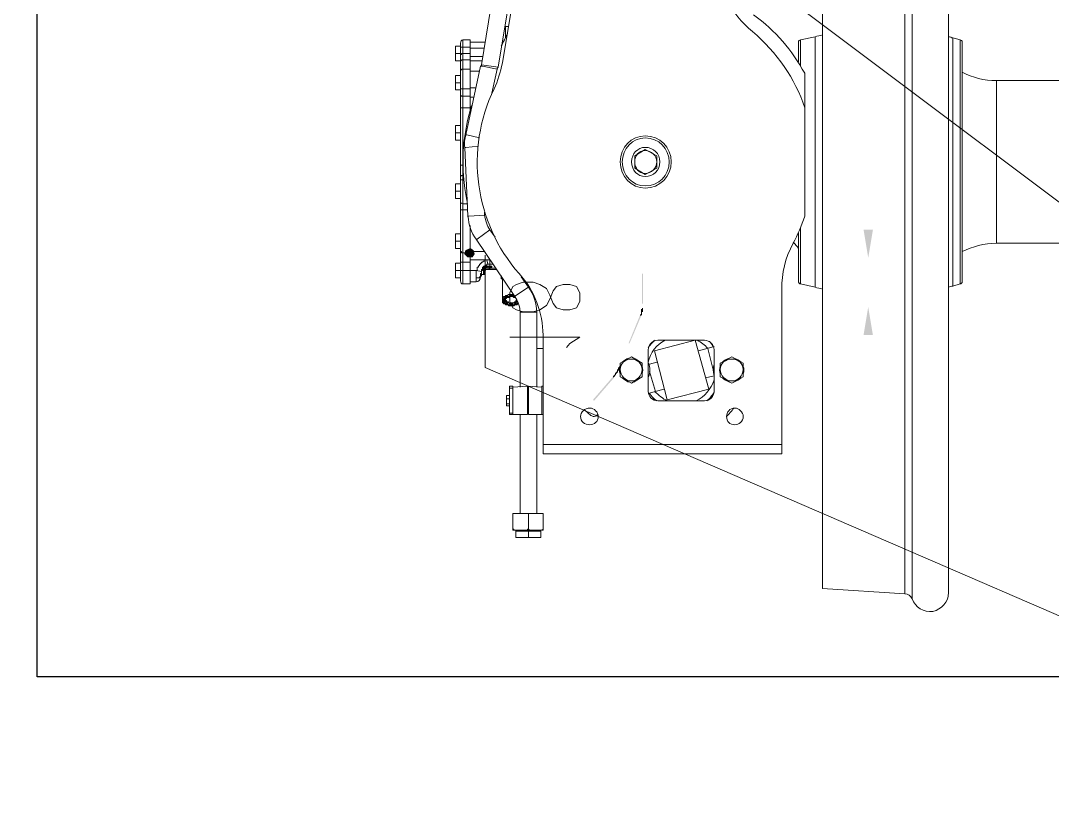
# Model space of a CAD drawing. Header units: millimetres. Extents: x 25083 to 52777, y 24772 to 45779.
# Drawn here: x 48862.1 to 49229.5, y 35809.7 to 36091.2 of the extents above; entities that cross this region are included whole.
import ezdxf

# ---------------------------------------------------------------- set-up
doc = ezdxf.new("R2010")
doc.units = ezdxf.units.MM
doc.layers.add('小车', color=7, linetype='Continuous')
doc.styles.get("Standard").update_dxf_attribs({"font": ''})
doc.styles.get('Standard').set_extended_font_data('SimSun')
doc.dimstyles.new('15', dxfattribs={"dimtxt": 15, "dimasz": 10, "dimexe": 2, "dimexo": 1, "dimgap": 1, "dimtad": 1, "dimdsep": 46, "dimtxsty": 'Standard', "dimcen": 2.5, "dimadec": 0, "dimazin": 0, "dimtfac": 1, "dimtmove": 2, "dimatfit": 3, "dimfxl": 1, "dimtolj": 1, "dimarcsym": 0})

# ---------------------------------------------------------------- blocks, each defined once
blk = doc.blocks.new('zw$D2F4')
h = blk.add_hatch(color=7)
h.dxf.hatch_style = 2
h.paths.add_polyline_path([(132.2, 129.6), (130.72, 128.86), (130.35, 127.75), (131.46, 126.63), (132.95, 126.63), (133.69, 127.75), (133.32, 128.86)])
h = blk.add_hatch(color=7)
h.dxf.hatch_style = 2
h.paths.add_polyline_path([(193.48, 120.69), (193.48, 109.92), (193.85, 109.92), (193.85, 120.69)])
h = blk.add_hatch(color=7)
h.dxf.hatch_style = 2
h.paths.add_polyline_path([(193.48, 108.44), (193.48, 108.07), (193.11, 108.07), (193.11, 107.69), (193.11, 106.21), (192.74, 106.21), (192.74, 105.84), (193.11, 105.47), (193.11, 105.84), (193.48, 105.84), (193.48, 106.95), (193.85, 106.95), (193.85, 108.44)])
h = blk.add_hatch(color=7)
h.dxf.hatch_style = 2
h.paths.add_polyline_path([(192.74, 105.84), (188.65, 95.81), (189.02, 95.81), (193.11, 105.47)])
h = blk.add_hatch(color=7)
h.dxf.hatch_style = 2
h.paths.add_polyline_path([(185.31, 87.64), (185.31, 87.27), (184.94, 87.27), (184.94, 86.53), (184.57, 86.53), (184.57, 85.78), (184.19, 85.78), (184.19, 85.41), (183.82, 85.41), (183.82, 84.67), (183.45, 84.67), (183.45, 84.3), (183.08, 84.3), (183.08, 83.93), (183.45, 83.56), (183.45, 83.93), (183.82, 83.93), (183.82, 84.3), (184.19, 84.67), (184.19, 85.04), (184.57, 85.04), (184.57, 85.41), (184.94, 85.41), (184.94, 86.16), (185.31, 86.16), (185.31, 86.9), (185.68, 86.9), (185.68, 87.64)])
h = blk.add_hatch(color=7)
h.dxf.hatch_style = 2
h.paths.add_polyline_path([(183.08, 83.93), (176.02, 75.76), (176.4, 75.39), (183.45, 83.56)])
at = {"color": 7, "lineweight": 5}
for points in [[(302.66, 313.8), (302.66, 7.06)], [(257.72, 8.54), (257.72, 312.31)], [(287.06, 6.68), (287.06, 282.6)], [(289.66, 4.83), (289.66, 282.6)], [(154.49, 260.32), (143.72, 195.71)], [(139.63, 215.39), (136.29, 194.96)], [(145.57, 214.27), (142.23, 194.22)], [(145.94, 208.7), (144.83, 208.7)], [(144.83, 204.62), (144.83, 208.7)], [(145.2, 208.7), (144.83, 208.7), (144.83, 206.85)], [(144.83, 206.85), (144.83, 204.99)], [(128.86, 146.32), (128.86, 202.76)], [(132.2, 203.88), (129.6, 203.88)], [(129.6, 145.57), (129.6, 203.88)], [(132.2, 177.88), (132.2, 203.88)], [(137.4, 203.13), (132.2, 203.13)], [(144.09, 203.13), (143.72, 203.13)], [(249.18, 203.13), (249.18, 196.08)], [(249.92, 203.88), (255.12, 204.99)], [(249.92, 194.59), (249.92, 203.88)], [(255.12, 115.86), (255.12, 204.99)], [(304.14, 204.62), (306.74, 203.88)], [(304.14, 116.24), (304.14, 204.62)], [(306.74, 116.98), (306.74, 203.88)], [(307.49, 203.13), (307.49, 117.72)], [(128.86, 201.65), (127, 201.65)], [(127, 196.45), (127, 201.65)], [(127, 200.53), (127, 201.65)], [(127, 199.05), (127, 200.53)], [(128.86, 199.05), (127, 199.05)], [(127, 197.56), (127, 199.05)], [(128.86, 200.91), (128.86, 201.28), (129.6, 201.28)], [(128.86, 198.68), (129.23, 198.68), (129.23, 199.05), (129.6, 199.05)], [(132.2, 201.28), (129.6, 201.28)], [(132.2, 199.05), (129.6, 199.05)], [(132.2, 200.91), (137.4, 200.91)], [(127, 196.45), (127, 197.56)], [(128.86, 196.45), (127, 196.45)], [(132.2, 196.82), (129.6, 196.82)], [(132.2, 197.93), (136.66, 197.93)], [(136.29, 196.45), (132.2, 196.45)], [(142.23, 194.22), (136.29, 194.96)], [(128.86, 191.25), (127, 191.25)], [(127, 186.05), (127, 191.25)], [(127, 190.14), (127, 191.25)], [(132.2, 193.48), (129.6, 193.48)], [(135.92, 194.59), (130.72, 170.08)], [(135.55, 192.74), (132.2, 192.74)], [(136.66, 194.59), (135.92, 194.59)], [(141.86, 193.48), (136.66, 194.59)], [(141.86, 193.48), (140, 184.94)], [(251.41, 191.99), (251.41, 141.12)], [(127, 188.65), (127, 190.14)], [(128.86, 188.65), (127, 188.65)], [(127, 187.54), (127, 188.65)], [(127, 186.05), (127, 187.54)], [(374.7, 189.39), (319.74, 189.39)], [(319.74, 131.46), (319.74, 189.39)], [(128.86, 186.05), (127, 186.05)], [(128.86, 186.79), (128.86, 186.42), (129.6, 186.42)], [(128.86, 184.19), (129.23, 183.82), (129.6, 183.82)], [(132.2, 186.42), (129.6, 186.42)], [(132.2, 183.82), (129.6, 183.82)], [(132.2, 186.79), (134.43, 186.79)], [(132.2, 183.45), (133.69, 183.45)], [(132.2, 180.11), (132.58, 180.11)], [(128.86, 179.37), (128.86, 179.74), (129.6, 179.74)], [(132.2, 179.74), (129.6, 179.74)], [(128.86, 173.42), (127, 173.42)], [(127, 168.23), (127, 173.42)], [(127, 171.94), (127, 173.42)], [(127, 170.83), (127, 171.94)], [(128.86, 170.83), (127, 170.83)], [(127, 169.34), (127, 170.83)], [(127, 168.23), (127, 169.34)], [(131.09, 170.08), (130.72, 170.08)], [(135.55, 168.97), (131.09, 170.08)], [(128.86, 168.23), (127, 168.23)], [(130.72, 165.63), (130.35, 165.63)], [(130.35, 165.63), (131.46, 141.12)], [(135.17, 166), (130.72, 165.63)], [(194.59, 164.88), (190.88, 162.66)], [(190.88, 162.66), (190.88, 158.2)], [(198.68, 162.66), (194.59, 164.88)], [(198.68, 158.2), (198.68, 162.66)], [(128.86, 159.31), (129.6, 159.31)], [(190.88, 158.2), (194.59, 155.97)], [(194.59, 155.97), (198.68, 158.2)], [(128.86, 154.86), (128.86, 155.23), (129.23, 155.6), (129.6, 155.6)], [(129.98, 155.6), (129.6, 155.6)], [(128.86, 152.63), (127, 152.63)], [(127, 147.43), (127, 152.63)], [(127, 151.51), (127, 152.63)], [(127, 150.03), (127, 151.51)], [(128.86, 153.37), (128.86, 154.11), (129.23, 154.11), (129.6, 154.11)], [(129.98, 154.11), (129.6, 154.11)], [(128.86, 150.03), (127, 150.03)], [(127, 148.91), (127, 150.03)], [(127, 147.43), (127, 148.91)], [(128.86, 147.43), (127, 147.43)], [(128.86, 118.09), (128.86, 146.32)], [(128.86, 143.72), (128.86, 143.34), (129.6, 143.34)], [(131.46, 145.57), (129.6, 145.57)], [(129.6, 116.98), (129.6, 145.57)], [(131.46, 143.34), (129.6, 143.34)], [(131.83, 141.12), (131.46, 141.12)], [(137.4, 141.49), (131.83, 141.12)], [(137.4, 142.6), (137.4, 141.49)], [(132.2, 116.98), (132.2, 137.77)], [(139.26, 136.29), (134.8, 132.95)], [(139.26, 136.29), (141.12, 133.69)], [(249.92, 116.98), (249.92, 137.03)], [(128.86, 134.8), (127, 134.8)], [(127, 129.6), (127, 134.8)], [(127, 133.32), (127, 134.8)], [(127, 132.2), (127, 133.32)], [(134.43, 132.95), (148.17, 112.52)], [(134.8, 132.95), (134.43, 132.95)], [(249.18, 135.17), (249.18, 118.09)], [(128.86, 132.2), (127, 132.2)], [(127, 130.72), (127, 132.2)], [(127, 129.6), (127, 130.72)], [(128.86, 129.6), (127, 129.6)], [(128.86, 128.86), (128.86, 128.49), (129.23, 128.49), (129.23, 128.12), (129.6, 128.12)], [(379.53, 131.46), (319.74, 131.46)], [(132.2, 128.12), (129.6, 128.12)], [(132.2, 128.49), (137.4, 128.49)], [(138.15, 125.52), (132.2, 125.52)], [(138.15, 125.52), (137.77, 125.52), (137.4, 125.15), (137.03, 125.15), (136.66, 124.78), (136.29, 124.78), (136.29, 124.41), (135.92, 124.41), (135.92, 124.03), (135.55, 124.03), (135.55, 123.66), (135.17, 123.29), (135.17, 122.92), (134.8, 122.92), (134.8, 121.81), (134.43, 121.81)], [(138.52, 124.03), (138.15, 125.52)], [(139.26, 125.52), (139.26, 124.03)], [(128.86, 124.41), (127, 124.41)], [(127, 119.21), (127, 124.41)], [(127, 123.29), (127, 124.41)], [(127, 121.81), (127, 123.29)], [(128.86, 121.81), (127, 121.81)], [(127, 120.32), (127, 121.81)], [(128.86, 124.78), (129.6, 124.78)], [(128.86, 121.81), (129.6, 121.81)], [(132.2, 124.78), (129.6, 124.78)], [(134.43, 121.81), (129.6, 121.81)], [(136.29, 121.43), (134.43, 121.81)], [(134.43, 121.81), (134.43, 119.21)], [(136.29, 121.43), (136.29, 120.69), (135.92, 120.69), (135.92, 120.32)], [(138.52, 124.03), (138.15, 124.03), (138.15, 123.66), (137.77, 123.66), (137.4, 123.29), (137.03, 123.29), (137.03, 122.92), (136.66, 122.92), (136.66, 122.55), (136.66, 122.18), (136.29, 122.18), (136.29, 121.43)], [(137.03, 120.32), (137.03, 122.55)], [(137.4, 122.92), (138.15, 122.92), (138.15, 123.29), (138.52, 123.29)], [(137.4, 120.32), (137.4, 122.92)], [(138.52, 122.55), (137.77, 122.55), (137.77, 122.18), (137.4, 122.18)], [(137.4, 121.81), (137.77, 121.81)], [(139.26, 122.55), (138.89, 122.55), (138.89, 122.18), (137.77, 122.18)], [(137.77, 121.81), (137.77, 122.18), (138.15, 122.18)], [(137.77, 122.18), (138.15, 122.18)], [(137.77, 122.18), (137.77, 121.81)], [(139.26, 124.03), (138.52, 124.03)], [(138.52, 123.29), (138.52, 122.55)], [(138.52, 123.29), (139.26, 123.29)], [(139.26, 122.92), (138.52, 122.92), (138.52, 122.55)], [(140.37, 124.03), (139.26, 124.03)], [(139.26, 123.29), (139.26, 124.03)], [(139.26, 123.29), (139.63, 123.29)], [(139.26, 122.92), (139.63, 122.92)], [(139.26, 122.18), (139.26, 122.92)], [(141.49, 122.55), (139.26, 122.55)], [(139.26, 122.18), (141.49, 122.18)], [(139.63, 123.29), (139.63, 122.92)], [(139.63, 123.29), (140, 123.29)], [(140, 123.29), (140, 122.92), (139.63, 122.92)], [(127, 119.21), (127, 120.32)], [(128.86, 119.21), (127, 119.21)], [(134.43, 117.72), (132.2, 117.72)], [(135.92, 120.32), (135.92, 119.58), (135.55, 119.58), (135.55, 119.21), (135.17, 119.21), (134.43, 119.21)], [(134.43, 119.21), (134.43, 117.72)], [(135.92, 120.32), (135.92, 119.58)], [(135.92, 119.58), (136.29, 119.95)], [(135.92, 119.58), (136.29, 119.95)], [(136.29, 119.95), (136.29, 120.32)], [(137.03, 120.32), (136.29, 120.32)], [(137.4, 120.32), (137.03, 120.32)], [(143.72, 118.83), (143.34, 118.83), (143.34, 119.95)], [(143.72, 111.41), (143.72, 119.21)], [(150.4, 119.58), (153, 115.86)], [(132.2, 116.98), (129.6, 116.98)], [(153, 115.86), (148.54, 112.89)], [(243.24, 56.45), (243.24, 115.12)], [(249.92, 116.98), (255.12, 115.86)], [(304.14, 116.24), (306.74, 116.98)], [(143.72, 111.41), (143.72, 112.15), (144.09, 112.15), (144.09, 112.52), (144.46, 112.52), (144.83, 112.52), (144.83, 112.89), (145.57, 112.89), (145.94, 113.26), (147.06, 113.26)], [(147.06, 109.18), (145.94, 109.18), (145.94, 109.55), (144.83, 109.55), (144.83, 109.92), (144.46, 109.92), (144.09, 109.92), (144.09, 110.29), (143.72, 110.29), (143.72, 111.41)], [(147.06, 112.89), (146.32, 112.89), (146.32, 112.52), (144.83, 112.52), (144.83, 112.15), (144.46, 112.15), (144.46, 111.78), (144.09, 111.78), (144.09, 110.29), (144.46, 110.29), (144.46, 109.92), (144.83, 109.92), (144.83, 109.55), (145.94, 109.55), (146.32, 109.18), (147.06, 109.18)], [(147.06, 109.55), (145.94, 109.55), (145.57, 109.92), (145.2, 109.92), (144.83, 110.29), (144.46, 110.29), (144.46, 111.41), (145.2, 112.15), (145.94, 112.15), (145.94, 112.52), (147.06, 112.52)], [(147.06, 112.52), (146.32, 112.52), (146.32, 112.15), (145.2, 112.15), (145.2, 111.78), (144.83, 111.78), (144.83, 111.41)], [(144.83, 111.41), (144.83, 111.04), (145.2, 111.04), (145.2, 110.66), (145.94, 110.66), (145.94, 110.29), (147.06, 110.29)], [(144.83, 111.41), (144.83, 110.66), (145.2, 110.66), (145.2, 110.29), (145.57, 110.29), (146.32, 110.29), (146.32, 109.92), (147.06, 109.92)], [(148.17, 112.52), (147.8, 112.52), (147.43, 112.89), (147.06, 112.89)], [(148.54, 112.15), (147.8, 112.15), (147.43, 112.52), (147.06, 112.52)], [(147.06, 112.52), (147.8, 112.52), (147.8, 112.15), (148.54, 112.15)], [(147.06, 110.29), (147.8, 110.29), (148.17, 110.66), (148.54, 110.66), (148.54, 111.04), (148.91, 111.04)], [(148.91, 111.04), (148.91, 110.66), (148.54, 110.66), (148.54, 110.29), (147.8, 110.29), (147.43, 110.29), (147.43, 109.92), (147.06, 109.92)], [(149.29, 110.66), (149.29, 110.29), (148.91, 110.29), (148.91, 109.92), (148.17, 109.92), (147.8, 109.55), (147.06, 109.55)], [(148.54, 112.89), (148.17, 112.52)], [(149.29, 109.92), (148.91, 109.55), (148.17, 109.55), (147.8, 109.18), (147.06, 109.18)], [(147.06, 109.18), (147.8, 109.18), (147.8, 109.55), (148.91, 109.55), (148.91, 109.92), (149.29, 109.92)], [(150.4, 106.95), (150.03, 106.95)], [(150.03, 106.95), (150.03, 80.21)], [(155.97, 106.95), (150.4, 106.95)], [(155.97, 106.95), (155.97, 80.21)], [(158.2, 56.45), (158.2, 98.78)], [(212.42, 96.92), (197.93, 93.21)], [(199.05, 96.92), (215.76, 96.92)], [(212.42, 96.92), (217.25, 79.47)], [(217.62, 96.55), (217.25, 96.55)], [(158.2, 93.95), (155.97, 93.95)], [(195.71, 78.73), (195.71, 93.58)], [(202.39, 75.76), (197.93, 93.21)], [(219.1, 94.7), (213.53, 93.21)], [(218.73, 86.9), (216.87, 93.95)], [(219.1, 93.58), (219.1, 78.73)], [(185.68, 88.75), (189.76, 90.98)], [(185.68, 83.93), (185.68, 88.75)], [(189.76, 90.98), (193.48, 88.75)], [(193.48, 88.75), (193.48, 83.93)], [(196.08, 88.38), (198.68, 89.13)], [(221.33, 88.75), (225.41, 90.98)], [(221.33, 83.93), (221.33, 88.75)], [(225.41, 90.98), (229.5, 88.75)], [(229.5, 88.75), (229.5, 83.93)], [(196.08, 85.78), (198.31, 78.73)], [(189.76, 81.7), (185.68, 83.93)], [(193.48, 83.93), (189.76, 81.7)], [(219.1, 84.3), (216.13, 83.56)], [(225.41, 81.7), (221.33, 83.93)], [(229.5, 83.93), (225.41, 81.7)], [(146.32, 77.24), (145.2, 77.24)], [(145.2, 73.9), (145.2, 77.24)], [(145.2, 77.24), (145.2, 76.5)], [(147.43, 80.58), (146.32, 80.58)], [(146.32, 70.56), (146.32, 80.58)], [(147.43, 79.84), (146.32, 79.84)], [(146.32, 73.53), (146.32, 77.24)], [(147.43, 80.21), (152.63, 80.58)], [(147.43, 70.56), (147.43, 80.58)], [(147.43, 79.84), (147.43, 80.21)], [(152.63, 70.56), (152.63, 80.58)], [(157.83, 80.21), (153, 80.58)], [(153, 80.58), (153, 70.56)], [(157.83, 80.58), (158.2, 80.58)], [(157.83, 80.58), (157.83, 70.56)], [(201.28, 79.47), (195.71, 77.99)], [(217.25, 79.47), (202.39, 75.76)], [(145.2, 76.5), (145.2, 76.13)], [(146.32, 76.13), (145.2, 76.13)], [(145.2, 76.13), (145.2, 75.01)], [(145.2, 75.01), (145.2, 74.27)], [(146.32, 74.27), (145.2, 74.27)], [(145.2, 74.27), (145.2, 73.9)], [(145.2, 73.9), (145.2, 73.53)], [(145.2, 73.9), (145.2, 73.53)], [(146.32, 73.53), (145.2, 73.53)], [(152.63, 76.5), (153, 76.5)], [(152.63, 74.27), (153, 74.27)], [(197.19, 76.13), (197.56, 76.13)], [(215.76, 75.39), (199.05, 75.39)], [(147.43, 70.93), (146.32, 70.93)], [(147.43, 70.56), (146.32, 70.56)], [(147.43, 70.56), (147.43, 70.93)], [(147.43, 70.56), (152.63, 70.56)], [(150.03, 70.56), (150.03, 35.28)], [(157.83, 70.56), (153, 70.56)], [(155.97, 70.56), (155.97, 35.28)], [(157.83, 70.56), (158.2, 70.56)], [(173.05, 72.04), (175.28, 70.19)], [(243.24, 59.79), (158.2, 59.79)], [(243.24, 56.45), (158.2, 56.45)], [(150.03, 35.28), (147.43, 35.28)], [(147.43, 29.34), (147.43, 35.28)], [(150.4, 35.28), (147.43, 35.28)], [(155.6, 35.28), (150.03, 35.28)], [(153, 35.28), (150.4, 35.28)], [(153, 29.71), (153, 35.28)], [(155.6, 35.28), (153, 35.28)], [(155.6, 35.28), (158.2, 35.28)], [(158.2, 35.28), (155.6, 35.28)], [(158.2, 35.28), (158.2, 29.34)], [(150.4, 29.34), (147.8, 29.34), (147.8, 29.71), (147.43, 29.71)], [(153, 29.71), (152.63, 29.71), (152.63, 29.34), (150.4, 29.34)], [(155.6, 29.34), (153.37, 29.34), (153, 29.71)], [(158.2, 29.71), (157.83, 29.34), (155.6, 29.34)], [(148.54, 29.34), (147.43, 29.34)], [(150.4, 29.34), (148.54, 29.34)], [(148.54, 29.34), (148.54, 28.97)], [(150.77, 28.97), (148.54, 28.97)], [(148.54, 26.74), (148.54, 28.97)], [(150.77, 28.97), (148.54, 28.97)], [(150.77, 26.74), (148.54, 26.74)], [(150.77, 26.74), (148.54, 26.74)], [(155.6, 29.34), (150.4, 29.34)], [(150.77, 28.97), (155.23, 28.97)], [(153, 28.97), (150.77, 28.97)], [(155.23, 26.74), (150.77, 26.74)], [(153, 26.74), (150.77, 26.74)], [(153, 26.74), (153, 28.97)], [(155.23, 28.97), (153, 28.97)], [(155.23, 26.74), (153, 26.74)], [(155.23, 28.97), (157.46, 28.97)], [(157.46, 28.97), (155.23, 28.97)], [(155.23, 26.74), (157.46, 26.74)], [(157.46, 26.74), (155.23, 26.74)], [(155.6, 29.34), (157.08, 29.34)], [(157.08, 29.34), (158.2, 29.34)], [(157.08, 29.34), (157.08, 28.97)], [(157.46, 26.74), (157.46, 28.97)], [(157.46, 26.74), (157.46, 28.97)], [(157.46, 27.11), (157.46, 28.59)], [(157.46, 28.59), (157.46, 28.22)], [(157.46, 28.59), (157.46, 27.11)], [(157.46, 28.22), (157.46, 28.59)], [(157.46, 28.22), (157.46, 28.59)], [(157.46, 28.22), (157.46, 27.85)], [(157.46, 28.22), (157.46, 27.48)], [(157.46, 28.22), (157.46, 27.48)], [(157.46, 27.85), (157.46, 27.48)], [(157.46, 27.48), (157.46, 27.11)], [(157.46, 27.11), (157.46, 27.48)], [(157.46, 27.11), (157.46, 27.48)], [(157.46, 27.48), (157.46, 27.11)], [(257.72, 8.54), (287.06, 6.68)]]:
    blk.add_lwpolyline(points, dxfattribs=at)
at = {"color": 7, "lineweight": 0}
blk.add_lwpolyline([(132.2, 129.6), (130.72, 128.86), (130.35, 127.75), (131.46, 126.63), (132.95, 126.63), (133.69, 127.75), (133.32, 128.86)], close=True, dxfattribs=at)
for points in [[(137.4, 122.92), (136.66, 122.18), (136.66, 121.81), (136.29, 121.81), (136.29, 120.32)], [(138.52, 123.29), (137.77, 123.29), (137.77, 122.92), (137.4, 122.92)], [(137.4, 122.18), (137.77, 122.18), (137.77, 122.55), (138.52, 122.55)]]:
    blk.add_lwpolyline(points, dxfattribs=at)
at = {"color": 7, "lineweight": 5}
for points in [[(220.59, 232.47), (220.59, 222.44), (225.04, 213.16), (232.84, 206.85)], [(251.41, 191.99), (246.95, 200.16), (241.01, 207.22), (233.21, 212.79)], [(143.34, 201.65), (144.09, 203.13), (144.83, 204.62), (145.57, 206.1)], [(251.41, 179.74), (248.07, 190.14), (241.38, 199.42), (232.84, 206.85)], [(129.6, 203.88), (129.23, 203.88), (128.86, 203.5), (128.86, 202.76)], [(249.92, 203.88), (249.55, 203.88), (249.18, 203.5), (249.18, 203.13)], [(255.12, 204.99), (255.87, 205.36), (256.98, 205.36), (257.72, 205.73)], [(302.66, 204.99), (303.03, 204.99), (303.77, 204.62), (304.14, 204.62)], [(307.49, 203.13), (307.49, 203.5), (307.11, 203.88), (306.74, 203.88)], [(129.6, 196.82), (129.23, 196.82), (128.86, 196.45), (128.86, 196.08)], [(135.92, 194.59), (136.29, 194.59), (136.29, 194.96), (136.29, 194.96)], [(140.75, 186.42), (142.23, 189.39), (142.97, 192.36), (143.72, 195.71)], [(129.6, 193.48), (129.23, 193.48), (128.86, 193.11), (128.86, 192.74)], [(141.86, 193.48), (141.86, 193.48), (141.86, 193.85), (142.23, 194.22)], [(307.49, 192.36), (311.2, 190.51), (315.28, 189.39), (319.74, 189.39)], [(140.75, 186.42), (130.35, 164.88), (133.69, 138.89), (149.66, 120.69)], [(132.95, 180.85), (129.23, 169.71), (128.86, 158.2), (131.09, 146.69)], [(130.72, 170.08), (130.35, 168.6), (129.98, 167.11), (130.35, 165.63)], [(128.86, 146.32), (128.86, 145.94), (129.23, 145.57), (129.6, 145.57)], [(128.86, 146.32), (128.86, 145.94), (129.23, 145.57), (129.6, 145.57)], [(131.46, 141.12), (131.83, 138.15), (132.58, 135.17), (134.43, 132.95)], [(137.4, 141.49), (137.77, 139.63), (138.15, 137.77), (139.26, 136.29)], [(247.33, 131.46), (248.81, 134.43), (250.3, 137.77), (251.41, 141.12)], [(247.33, 131.46), (244.35, 126.26), (243.24, 120.69), (243.24, 115.12)], [(249.18, 129.6), (248.81, 130.35), (248.07, 131.09), (247.33, 131.83)], [(319.74, 131.46), (315.28, 131.46), (311.2, 130.35), (307.49, 128.49)], [(139.26, 125.52), (138.89, 125.52), (138.52, 125.52), (138.15, 125.52)], [(137.77, 121.81), (137.77, 121.81), (137.4, 121.81), (137.4, 121.81)], [(137.4, 121.81), (137.4, 121.81), (137.4, 121.81), (137.4, 121.81)], [(137.77, 122.18), (137.77, 121.81), (137.77, 121.81), (137.77, 121.81)], [(139.26, 122.18), (138.89, 122.18), (138.52, 122.18), (138.15, 122.18)], [(138.52, 123.29), (138.52, 123.29), (138.52, 123.29), (138.52, 123.29)], [(138.52, 122.55), (138.52, 122.55), (138.52, 122.55), (138.52, 122.55)], [(128.86, 118.09), (128.86, 117.35), (129.23, 116.98), (129.6, 116.98)], [(134.43, 117.72), (135.17, 117.72), (135.92, 118.46), (135.92, 119.58)], [(135.92, 120.32), (135.92, 120.32), (135.92, 120.32), (135.92, 120.32)], [(136.29, 120.32), (136.29, 119.95), (136.29, 119.95), (136.29, 119.95)], [(143.72, 119.21), (143.72, 119.21), (143.72, 119.21), (143.72, 119.21)], [(158.2, 98.78), (158.2, 106.58), (155.23, 114.75), (149.66, 120.69)], [(249.18, 118.09), (249.18, 117.35), (249.55, 116.98), (249.92, 116.98)], [(306.74, 116.98), (307.11, 116.98), (307.49, 117.35), (307.49, 117.72)], [(155.97, 106.95), (155.97, 109.92), (154.86, 113.26), (153, 115.86)], [(257.72, 115.12), (256.98, 115.49), (255.87, 115.49), (255.12, 115.86)], [(304.14, 116.24), (303.77, 116.24), (303.03, 115.86), (302.66, 115.86)], [(144.83, 111.41), (144.83, 111.41), (144.83, 111.41), (144.83, 111.41)], [(144.83, 111.41), (144.83, 111.41), (144.83, 111.41), (144.83, 111.41)], [(147.8, 113.26), (147.43, 113.26), (147.06, 113.26), (147.06, 113.26)], [(150.03, 106.95), (150.03, 108.81), (149.29, 111.04), (148.17, 112.52)], [(148.17, 112.52), (148.17, 112.52), (148.17, 112.52), (148.17, 112.52)], [(197.93, 96.92), (197.19, 96.18), (196.45, 95.44), (195.71, 94.33)], [(201.65, 96.92), (198.68, 95.44), (196.45, 92.47), (195.71, 89.13)], [(199.05, 96.92), (197.19, 96.92), (195.71, 95.44), (195.71, 93.58)], [(216.87, 93.95), (215.76, 95.44), (214.65, 96.18), (213.16, 96.92)], [(219.1, 93.58), (219.1, 95.44), (217.62, 96.92), (215.76, 96.92)], [(218.73, 94.7), (218.36, 95.44), (217.99, 96.18), (217.25, 96.55)], [(188.65, 90.61), (187.91, 90.24), (187.16, 89.87), (186.42, 89.13)], [(192.74, 89.13), (191.99, 89.87), (191.25, 90.24), (190.51, 90.61)], [(195.71, 83.93), (196.45, 85.41), (196.45, 87.27), (195.71, 88.75)], [(219.1, 88.38), (218.73, 87.27), (218.73, 85.78), (219.1, 84.3)], [(224.67, 90.61), (223.56, 90.24), (222.82, 89.87), (222.07, 89.13)], [(228.76, 89.13), (228.01, 89.87), (227.27, 90.24), (226.16, 90.61)], [(185.68, 87.64), (185.31, 86.9), (185.31, 85.78), (185.68, 85.04)], [(193.48, 85.04), (193.85, 85.78), (193.85, 86.9), (193.48, 87.64)], [(221.33, 87.64), (220.96, 86.9), (220.96, 85.78), (221.33, 85.04)], [(229.5, 85.04), (229.87, 85.78), (229.87, 86.9), (229.5, 87.64)], [(186.42, 83.56), (187.16, 82.81), (187.91, 82.44), (188.65, 82.07)], [(190.51, 82.07), (191.25, 82.44), (191.99, 82.81), (192.74, 83.56)], [(212.79, 75.39), (215.76, 76.87), (217.99, 79.47), (219.1, 82.81)], [(222.07, 83.56), (222.82, 82.81), (223.56, 82.44), (224.67, 82.07)], [(226.16, 82.07), (227.27, 82.44), (228.01, 82.81), (228.76, 83.56)], [(195.71, 78.73), (195.71, 76.87), (197.19, 75.39), (199.05, 75.39)], [(196.08, 77.99), (196.82, 77.24), (197.56, 76.13), (198.68, 75.39)], [(197.93, 78.73), (199.42, 77.24), (200.91, 76.13), (202.39, 75.39)], [(215.76, 75.39), (217.62, 75.39), (219.1, 76.87), (219.1, 78.73)], [(216.5, 75.39), (217.62, 76.13), (218.36, 77.24), (219.1, 78.36)], [(175.28, 70.19), (175.65, 69.82), (176.02, 69.82), (176.4, 69.82)], [(176.4, 69.82), (177.14, 69.82), (177.51, 70.19), (177.51, 70.56)], [(223.56, 69.82), (224.3, 70.56), (225.41, 71.67), (226.16, 72.79)], [(157.46, 28.59), (157.46, 28.59), (157.46, 28.22), (157.46, 28.22)], [(157.46, 28.59), (157.46, 28.59), (157.46, 28.59), (157.46, 28.59)], [(157.46, 28.22), (157.46, 28.22), (157.46, 28.22), (157.46, 28.22)], [(157.46, 28.22), (157.46, 28.22), (157.46, 28.22), (157.46, 28.22)], [(157.46, 27.48), (157.46, 27.48), (157.46, 27.48), (157.46, 27.48)], [(157.46, 27.48), (157.46, 27.48), (157.46, 27.48), (157.46, 27.48)], [(157.46, 27.11), (157.46, 27.11), (157.46, 27.11), (157.46, 27.11)], [(157.46, 27.11), (157.46, 27.11), (157.46, 27.11), (157.46, 27.11)], [(289.66, 4.83), (289.29, 5.94), (288.17, 6.68), (287.06, 6.68)], [(289.66, 4.83), (290.77, 1.86), (293.74, 0), (297.09, 0.37)], [(297.09, 0.37), (300.06, 1.11), (302.66, 3.71), (302.66, 7.06)]]:
    blk.add_open_spline(points, degree=3, dxfattribs=at)
for points in [[(194.59, 169.71), (189.76, 169.71), (185.68, 165.63), (185.68, 160.43), (185.68, 155.23), (189.76, 151.14), (194.59, 151.14), (199.79, 151.14), (203.88, 155.23), (203.88, 160.43), (203.88, 165.63), (199.79, 169.71), (194.59, 169.71)], [(194.59, 168.97), (190.14, 168.97), (186.42, 165.25), (186.42, 160.43), (186.42, 155.6), (190.14, 151.89), (194.59, 151.89), (199.42, 151.89), (203.13, 155.6), (203.13, 160.43), (203.13, 165.25), (199.42, 168.97), (194.59, 168.97)], [(194.59, 165.63), (191.99, 165.63), (189.76, 163.4), (189.76, 160.43), (189.76, 157.46), (191.99, 155.23), (194.59, 155.23), (197.56, 155.23), (199.79, 157.46), (199.79, 160.43), (199.79, 163.4), (197.56, 165.63), (194.59, 165.63)], [(194.59, 164.51), (192.36, 164.51), (190.88, 162.66), (190.88, 160.43), (190.88, 158.2), (192.36, 156.34), (194.59, 156.34), (196.82, 156.34), (198.68, 158.2), (198.68, 160.43), (198.68, 162.66), (196.82, 164.51), (194.59, 164.51)], [(189.76, 90.24), (187.54, 90.24), (185.68, 88.75), (185.68, 86.53), (185.68, 84.3), (187.54, 82.44), (189.76, 82.44), (191.62, 82.44), (193.48, 84.3), (193.48, 86.53), (193.48, 88.75), (191.62, 90.24), (189.76, 90.24)], [(225.41, 90.24), (223.19, 90.24), (221.33, 88.75), (221.33, 86.53), (221.33, 84.3), (223.19, 82.44), (225.41, 82.44), (227.64, 82.44), (229.5, 84.3), (229.5, 86.53), (229.5, 88.75), (227.64, 90.24), (225.41, 90.24)], [(174.91, 72.79), (173.05, 72.79), (171.57, 71.3), (171.57, 69.82), (171.57, 67.96), (173.05, 66.84), (174.91, 66.84), (176.4, 66.84), (177.88, 67.96), (177.88, 69.82), (177.88, 71.3), (176.4, 72.79), (174.91, 72.79)], [(226.53, 72.79), (224.67, 72.79), (223.56, 71.3), (223.56, 69.82), (223.56, 67.96), (224.67, 66.84), (226.53, 66.84), (228.01, 66.84), (229.5, 67.96), (229.5, 69.82), (229.5, 71.3), (228.01, 72.79), (226.53, 72.79)]]:
    blk.add_open_spline(points, degree=3, knots=[0, 0, 0, 0, 1, 1, 1, 2, 2, 2, 3, 3, 3, 4, 4, 4, 4], dxfattribs=at)
blk = doc.blocks.new('*D469')
at = {"layer": 'DEFPOINTS', "color": 0}
for p in [(36061.19, 116692.22), (36180.04, 116685.35), (36180.04, 116527.03)]:
    blk.add_point(p, dxfattribs=at)
at = {"layer": '小车', "color": 0, "linetype": 'Continuous', "lineweight": -2}
for p, q in [((36061.19, 116691.22), (36061.19, 116525.03)), ((36180.04, 116684.35), (36180.04, 116525.03)), ((36071.19, 116527.03), (36084.17, 116527.03)), ((36170.04, 116527.03), (36146.42, 116527.03))]:
    blk.add_line(p, q, dxfattribs=at)
at = {"layer": '小车', "color": 0}
for points in [[(36071.19, 116528.7), (36071.19, 116525.37), (36061.19, 116527.03)], [(36170.04, 116528.7), (36170.04, 116525.37), (36180.04, 116527.03)]]:
    blk.add_solid(points, dxfattribs=at)
at = {"layer": '小车', "color": 0, "insert": (36115.3, 116527.03), "char_height": 15, "attachment_point": 5}
blk.add_mtext('\\A1;118.85', dxfattribs=at)
blk = doc.blocks.new('*D470')
at = {"layer": 'DEFPOINTS', "color": 0}
for p in [(36180.04, 116639.33), (36197.54, 116639.33), (36197.54, 116438.26)]:
    blk.add_point(p, dxfattribs=at)
at = {"layer": '小车', "color": 0, "linetype": 'Continuous', "lineweight": -2}
for p, q in [((36180.04, 116638.33), (36180.04, 116436.26)), ((36197.54, 116638.33), (36197.54, 116436.26)), ((36170.04, 116438.26), (36160.04, 116438.26)), ((36180.04, 116438.26), (36197.54, 116438.26)), ((36207.54, 116438.26), (36217.54, 116438.26))]:
    blk.add_line(p, q, dxfattribs=at)
at = {"layer": '小车', "color": 0}
for points in [[(36170.04, 116439.93), (36170.04, 116436.59), (36180.04, 116438.26)], [(36207.54, 116439.93), (36207.54, 116436.59), (36197.54, 116438.26)]]:
    blk.add_solid(points, dxfattribs=at)
at = {"layer": '小车', "color": 0, "insert": (36193.65, 116438.26), "char_height": 15, "attachment_point": 5}
blk.add_mtext('\\A1;17.5', dxfattribs=at)
blk = doc.blocks.new('A$C1A4175F5')
at = {"layer": '小车', "color": 3, "lineweight": 0}
for points in [[(32.757, 478.051), (190.801, 112.548)], [(137.326, 466.992), (403.019, 112.548)], [(190.801, 112.548), (230.837, 112.548)]]:
    blk.add_lwpolyline(points, dxfattribs=at)
at = {"layer": '小车', "color": 4, "lineweight": 0}
blk.add_lwpolyline([(197.94, 141.525), (199.34, 142.785), (201.58, 146.285), (201.58, 121.368)], dxfattribs=at)
blk.add_lwpolyline([(214.318, 146.285), (212.078, 145.165), (211.379, 142.785), (211.379, 140.406), (212.078, 138.026), (213.618, 136.766), (216.558, 135.646), (218.938, 134.386), (220.338, 132.006), (221.178, 129.627), (221.178, 126.127), (220.338, 123.747), (219.638, 122.487), (217.398, 121.368), (214.318, 121.368), (212.078, 122.487), (211.379, 123.747), (210.679, 126.127), (210.679, 129.627), (211.379, 132.006), (212.918, 134.386), (215.158, 135.646), (218.098, 136.766), (219.638, 138.026), (220.338, 140.406), (220.338, 142.785), (219.638, 145.165), (217.398, 146.285), (214.318, 146.285)], close=True, dxfattribs=at)
at = {"layer": '小车'}
for base, p1, p2, picture, middle in [((212.358, 337.78), (93.511, 502.968), (212.358, 496.098), '*D469', (147.619, 337.78)), ((229.857, 249.006), (212.358, 450.073), (229.857, 450.073), '*D470', (225.974, 249.006))]:
    dim = blk.add_linear_dim(base=base, p1=p1, p2=p2, dimstyle='15', override={"dimfxl": 0.18}, dxfattribs=at)
    dim.commit()
    dim.dimension.update_dxf_attribs({"geometry": picture, "text_midpoint": middle, "dimtype": 128, "insert": (-35967.681, -116189.253)})

msp = doc.modelspace()

# ---------------------------------------------------------------- linework, layer by layer
msp.add_lwpolyline([(48867.913, 35857.595), (48867.913, 37057.595), (49967.913, 37057.595), (49967.913, 35857.595)], close=True)

# ---------------------------------------------------------------- block references
msp.add_blockref('zw$D2F4', (48889.923, 35880.503))
at = {"layer": '小车', "ltscale": 10, "xscale": -1, "rotation": 270}
msp.add_blockref('A$C1A4175F5', (48914.945, 35776.933), dxfattribs=at)

doc.saveas('drawing.dxf')
